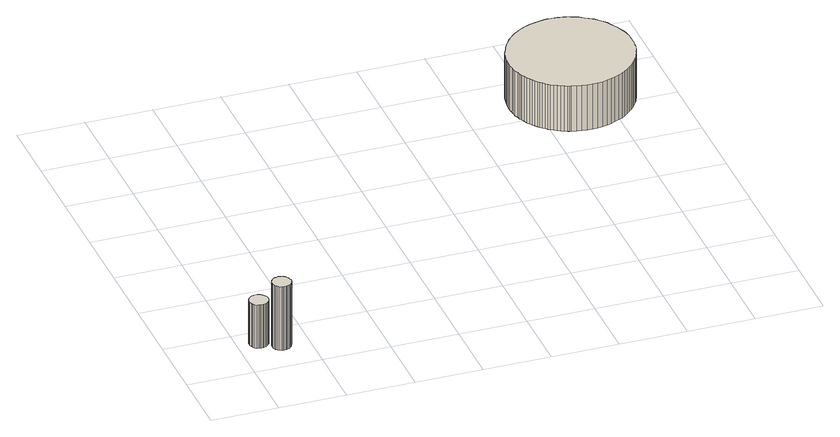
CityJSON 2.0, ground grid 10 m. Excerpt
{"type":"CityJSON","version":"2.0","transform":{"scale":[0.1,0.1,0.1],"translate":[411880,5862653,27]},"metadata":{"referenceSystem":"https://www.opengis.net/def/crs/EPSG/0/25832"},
"CityObjects":{
"building1":{"type":"Building","attributes":{"Gemeindeschluessel":"03454042","AbsoluteHoehe":"29.477","MittlereTraufHoehe":"36.542","Firsthoehe":"36.542","function":"51003_1201","roofType":"1000","measuredHeight":7.06},"address":[{"country":"Germany","locality":"Rastdorf"}],"geometry":[{"type":"MultiSurface","lod":"1","boundaries":[[[0,1,2,3,4,5,6,7,8,9,10,11,12,13,14,15,16,17,18,19,20,21,22,23,24,25,26,27,28,29,30,31,32,33,34,35,36,37,38,39,40,41]],[[42,43,44,45,46,47,48,49,50,51,52,53,54,55,56,57,58,59,60,61,62,63,64,65,66,67,68,69,70,71,72,73,74,75,76,77,78,79,80,81,82,83]],[[42,83,41,40]],[[43,42,40,39]],[[44,43,39,38]],[[45,44,38,37]],[[46,45,37,36]],[[47,46,36,35]],[[48,47,35,34]],[[49,48,34,33]],[[50,49,33,32]],[[51,50,32,31]],[[52,51,31,30]],[[53,52,30,29]],[[54,53,29,28]],[[55,54,28,27]],[[56,55,27,26]],[[57,56,26,25]],[[58,57,25,24]],[[59,58,24,23]],[[60,59,23,22]],[[61,60,22,21]],[[62,61,21,20]],[[63,62,20,19]],[[64,63,19,18]],[[65,64,18,17]],[[66,65,17,16]],[[67,66,16,15]],[[68,67,15,14]],[[69,68,14,13]],[[70,69,13,12]],[[71,70,12,11]],[[72,71,11,10]],[[73,72,10,9]],[[74,73,9,8]],[[75,74,8,7]],[[76,75,7,6]],[[77,76,6,5]],[[78,77,5,4]],[[79,78,4,3]],[[80,79,3,2]],[[81,80,2,1]],[[82,81,1,0]],[[83,82,0,41]]]}]},
"building2":{"type":"Building","attributes":{"Gemeindeschluessel":"03454042","AbsoluteHoehe":"29.535","MittlereTraufHoehe":"39.828","Firsthoehe":"39.828","function":"51003_1201","roofType":"1000","measuredHeight":10.29},"address":[{"country":"Germany","locality":"Rastdorf"}],"geometry":[{"type":"MultiSurface","lod":"1","boundaries":[[[84,85,86,87,88,89,90,91,92,93,94,95,96,97,98,99,100,101,102,103,104,105,106,107,108,109,110,111,112,113,114,115,116,117,118,119,120,121,122,123,124,125]],[[126,127,128,129,130,131,132,133,134,135,136,137,138,139,140,141,142,143,144,145,146,147,148,149,150,151,152,153,154,155,156,157,158,159,160,161,162,163,164,165,166,167]],[[126,167,125,124]],[[127,126,124,123]],[[128,127,123,122]],[[129,128,122,121]],[[130,129,121,120]],[[131,130,120,119]],[[132,131,119,118]],[[133,132,118,117]],[[134,133,117,116]],[[135,134,116,115]],[[136,135,115,114]],[[137,136,114,113]],[[138,137,113,112]],[[139,138,112,111]],[[140,139,111,110]],[[141,140,110,109]],[[142,141,109,108]],[[143,142,108,107]],[[144,143,107,106]],[[145,144,106,105]],[[146,145,105,104]],[[147,146,104,103]],[[148,147,103,102]],[[149,148,102,101]],[[150,149,101,100]],[[151,150,100,99]],[[152,151,99,98]],[[153,152,98,97]],[[154,153,97,96]],[[155,154,96,95]],[[156,155,95,94]],[[157,156,94,93]],[[158,157,93,92]],[[159,158,92,91]],[[160,159,91,90]],[[161,160,90,89]],[[162,161,89,88]],[[163,162,88,87]],[[164,163,87,86]],[[165,164,86,85]],[[166,165,85,84]],[[167,166,84,125]]]}]},
"building3":{"type":"Building","attributes":{"Gemeindeschluessel":"03454042","AbsoluteHoehe":"27.266","MittlereTraufHoehe":"34.569","Firsthoehe":"34.569","function":"51003_1201","roofType":"1000","measuredHeight":7.3},"address":[{"country":"Germany","locality":"Rastdorf"}],"geometry":[{"type":"MultiSurface","lod":"1","boundaries":[[[168,169,170,171,172,173,174,175,176,177,178,179,180,181,182,183,184,185,186,187,188,189,190,191,192,193,194,195,196,197,198,199,200,201,202,203,204,205,206,207,208,209,210,211,212,213,214,215,216,217,218,219,220,221,222,223,224,225,226,227,228,229,230,231,232,233,234,235,236,237,238,239,240,241,242,243,244,245,246,247,248,249,250,251,252,253,254,255,256,257,258,259,260,261,262,263,264,265,266,267,268,269,270,271,272,273,274,275,276,277,278,279]],[[280,281,282,283,284,285,286,287,288,289,290,291,292,293,294,295,296,297,298,299,300,301,302,303,304,305,306,307,308,309,310,311,312,313,314,315,316,317,318,319,320,321,322,323,324,325,326,327,328,329,330,331,332,333,334,335,336,337,338,339,340,341,342,343,344,345,346,347,348,349,350,351,352,353,354,355,356,357,358,359,360,361,362,363,364,365,366,367,368,369,370,371,372,373,374,375,376,377,378,379,380,381,382,383,384,385,386,387,388,389,390,391]],[[280,391,279,278]],[[281,280,278,277]],[[282,281,277,276]],[[283,282,276,275]],[[284,283,275,274]],[[285,284,274,273]],[[286,285,273,272]],[[287,286,272,271]],[[288,287,271,270]],[[289,288,270,269]],[[290,289,269,268]],[[291,290,268,267]],[[292,291,267,266]],[[293,292,266,265]],[[294,293,265,264]],[[295,294,264,263]],[[296,295,263,262]],[[297,296,262,261]],[[298,297,261,260]],[[299,298,260,259]],[[300,299,259,258]],[[301,300,258,257]],[[302,301,257,256]],[[303,302,256,255]],[[304,303,255,254]],[[305,304,254,253]],[[306,305,253,252]],[[307,306,252,251]],[[308,307,251,250]],[[309,308,250,249]],[[310,309,249,248]],[[311,310,248,247]],[[312,311,247,246]],[[313,312,246,245]],[[314,313,245,244]],[[315,314,244,243]],[[316,315,243,242]],[[317,316,242,241]],[[318,317,241,240]],[[319,318,240,239]],[[320,319,239,238]],[[321,320,238,237]],[[322,321,237,236]],[[323,322,236,235]],[[324,323,235,234]],[[325,324,234,233]],[[326,325,233,232]],[[327,326,232,231]],[[328,327,231,230]],[[329,328,230,229]],[[330,329,229,228]],[[331,330,228,227]],[[332,331,227,226]],[[333,332,226,225]],[[334,333,225,224]],[[335,334,224,223]],[[336,335,223,222]],[[337,336,222,221]],[[338,337,221,220]],[[339,338,220,219]],[[340,339,219,218]],[[341,340,218,217]],[[342,341,217,216]],[[343,342,216,215]],[[344,343,215,214]],[[345,344,214,213]],[[346,345,213,212]],[[347,346,212,211]],[[348,347,211,210]],[[349,348,210,209]],[[350,349,209,208]],[[351,350,208,207]],[[352,351,207,206]],[[353,352,206,205]],[[354,353,205,204]],[[355,354,204,203]],[[356,355,203,202]],[[357,356,202,201]],[[358,357,201,200]],[[359,358,200,199]],[[360,359,199,198]],[[361,360,198,197]],[[362,361,197,196]],[[363,362,196,195]],[[364,363,195,194]],[[365,364,194,193]],[[366,365,193,192]],[[367,366,192,191]],[[368,367,191,190]],[[369,368,190,189]],[[370,369,189,188]],[[371,370,188,187]],[[372,371,187,186]],[[373,372,186,185]],[[374,373,185,184]],[[375,374,184,183]],[[376,375,183,182]],[[377,376,182,181]],[[378,377,181,180]],[[379,378,180,179]],[[380,379,179,178]],[[381,380,178,177]],[[382,381,177,176]],[[383,382,176,175]],[[384,383,175,174]],[[385,384,174,173]],[[386,385,173,172]],[[387,386,172,171]],[[388,387,171,170]],[[389,388,170,169]],[[390,389,169,168]],[[391,390,168,279]]]}]}
},
"vertices":[
[7,30,95],[8,29,95],[10,27,95],[12,25,95],[14,25,95],[16,24,95],[17,24,95],[19,24,95],[21,24,95],[22,24,95],[24,25,95],[26,25,95],[28,27,95],[30,29,95],[31,30,95],[32,32,95],[33,35,95],[33,37,95],[33,39,95],[33,41,95],[32,43,95],[31,44,95],[30,46,95],[29,47,95],[28,48,95],[26,50,95],[24,51,95],[22,51,95],[19,52,95],[16,51,95],[14,51,95],[12,50,95],[10,48,95],[9,47,95],[8,46,95],[7,44,95],[6,43,95],[5,41,95],[5,39,95],[5,37,95],[5,35,95],[6,32,95],[5,35,25],[5,37,25],[5,39,25],[5,41,25],[6,43,25],[7,44,25],[8,46,25],[9,47,25],[10,48,25],[12,50,25],[14,51,25],[16,51,25],[19,52,25],[22,51,25],[24,51,25],[26,50,25],[28,48,25],[29,47,25],[30,46,25],[31,44,25],[32,43,25],[33,41,25],[33,39,25],[33,37,25],[33,35,25],[32,32,25],[31,30,25],[30,29,25],[28,27,25],[26,25,25],[24,25,25],[22,24,25],[21,24,25],[19,24,25],[17,24,25],[16,24,25],[14,25,25],[12,25,25],[10,27,25],[8,29,25],[7,30,25],[6,32,25],
[35,14,128],[36,13,128],[38,11,128],[40,10,128],[42,9,128],[44,8,128],[45,8,128],[47,8,128],[49,8,128],[50,8,128],[52,9,128],[54,10,128],[56,11,128],[58,13,128],[59,14,128],[60,17,128],[61,19,128],[61,21,128],[61,23,128],[60,25,128],[60,27,128],[59,28,128],[58,30,128],[57,31,128],[56,33,128],[54,34,128],[52,35,128],[50,35,128],[47,36,128],[44,35,128],[42,35,128],[40,34,128],[38,33,128],[37,31,128],[35,30,128],[35,28,128],[34,27,128],[33,25,128],[33,23,128],[33,21,128],[33,19,128],[34,17,128],[33,19,25],[33,21,25],[33,23,25],[33,25,25],[34,27,25],[35,28,25],[35,30,25],[37,31,25],[38,33,25],[40,34,25],[42,35,25],[44,35,25],[47,36,25],[50,35,25],[52,35,25],[54,34,25],[56,33,25],[57,31,25],[58,30,25],[59,28,25],[60,27,25],[60,25,25],[61,23,25],[61,21,25],[61,19,25],[60,17,25],[59,14,25],[58,13,25],[56,11,25],[54,10,25],[52,9,25],[50,8,25],[49,8,25],[47,8,25],[45,8,25],[44,8,25],[42,9,25],[40,10,25],[38,11,25],[36,13,25],[35,14,25],[34,17,25],
[571,506,76],[572,503,76],[574,499,76],[576,494,76],[579,490,76],[581,486,76],[584,483,76],[587,479,76],[589,476,76],[592,474,76],[595,471,76],[598,468,76],[601,466,76],[605,463,76],[609,461,76],[613,458,76],[618,456,76],[622,454,76],[625,453,76],[627,453,76],[634,451,76],[641,449,76],[649,448,76],[657,448,76],[664,448,76],[672,449,76],[679,451,76],[686,453,76],[692,456,76],[699,459,76],[705,462,76],[710,466,76],[715,470,76],[720,474,76],[724,478,76],[728,483,76],[731,487,76],[734,492,76],[737,496,76],[739,501,76],[741,505,76],[742,509,76],[744,514,76],[745,518,76],[746,522,76],[746,526,76],[747,530,76],[747,534,76],[747,538,76],[747,542,76],[747,547,76],[747,552,76],[746,557,76],[745,562,76],[743,567,76],[741,572,76],[739,578,76],[736,583,76],[733,588,76],[730,594,76],[726,599,76],[721,604,76],[716,609,76],[710,613,76],[704,617,76],[698,621,76],[691,624,76],[684,627,76],[677,629,76],[669,630,76],[661,631,76],[654,631,76],[652,631,76],[651,631,76],[646,630,76],[641,629,76],[636,628,76],[632,627,76],[627,626,76],[623,624,76],[620,623,76],[616,621,76],[612,619,76],[609,617,76],[605,614,76],[602,612,76],[598,609,76],[595,606,76],[591,602,76],[587,598,76],[587,597,76],[586,597,76],[583,592,76],[580,588,76],[577,583,76],[575,579,76],[573,574,76],[571,570,76],[569,566,76],[568,562,76],[567,558,76],[567,554,76],[566,550,76],[565,546,76],[565,541,76],[565,537,76],[565,532,76],[566,527,76],[566,522,76],[567,517,76],[569,512,76],[570,507,76],[569,512,3],[567,517,3],[566,522,3],[566,527,3],[565,532,3],[565,537,3],[565,541,3],[565,546,3],[566,550,3],[567,554,3],[567,558,3],[568,562,3],[569,566,3],[571,570,3],[573,574,3],[575,579,3],[577,583,3],[580,588,3],[583,592,3],[586,597,3],[587,597,3],[587,598,3],[591,602,3],[595,606,3],[598,609,3],[602,612,3],[605,614,3],[609,617,3],[612,619,3],[616,621,3],[620,623,3],[623,624,3],[627,626,3],[632,627,3],[636,628,3],[641,629,3],[646,630,3],[651,631,3],[652,631,3],[654,631,3],[661,631,3],[669,630,3],[677,629,3],[684,627,3],[691,624,3],[698,621,3],[704,617,3],[710,613,3],[716,609,3],[721,604,3],[726,599,3],[730,594,3],[733,588,3],[736,583,3],[739,578,3],[741,572,3],[743,567,3],[745,562,3],[746,557,3],[747,552,3],[747,547,3],[747,542,3],[747,538,3],[747,534,3],[747,530,3],[746,526,3],[746,522,3],[745,518,3],[744,514,3],[742,509,3],[741,505,3],[739,501,3],[737,496,3],[734,492,3],[731,487,3],[728,483,3],[724,478,3],[720,474,3],[715,470,3],[710,466,3],[705,462,3],[699,459,3],[692,456,3],[686,453,3],[679,451,3],[672,449,3],[664,448,3],[657,448,3],[649,448,3],[641,449,3],[634,451,3],[627,453,3],[625,453,3],[622,454,3],[618,456,3],[613,458,3],[609,461,3],[605,463,3],[601,466,3],[598,468,3],[595,471,3],[592,474,3],[589,476,3],[587,479,3],[584,483,3],[581,486,3],[579,490,3],[576,494,3],[574,499,3],[572,503,3],[571,506,3],[570,507,3]
]}
